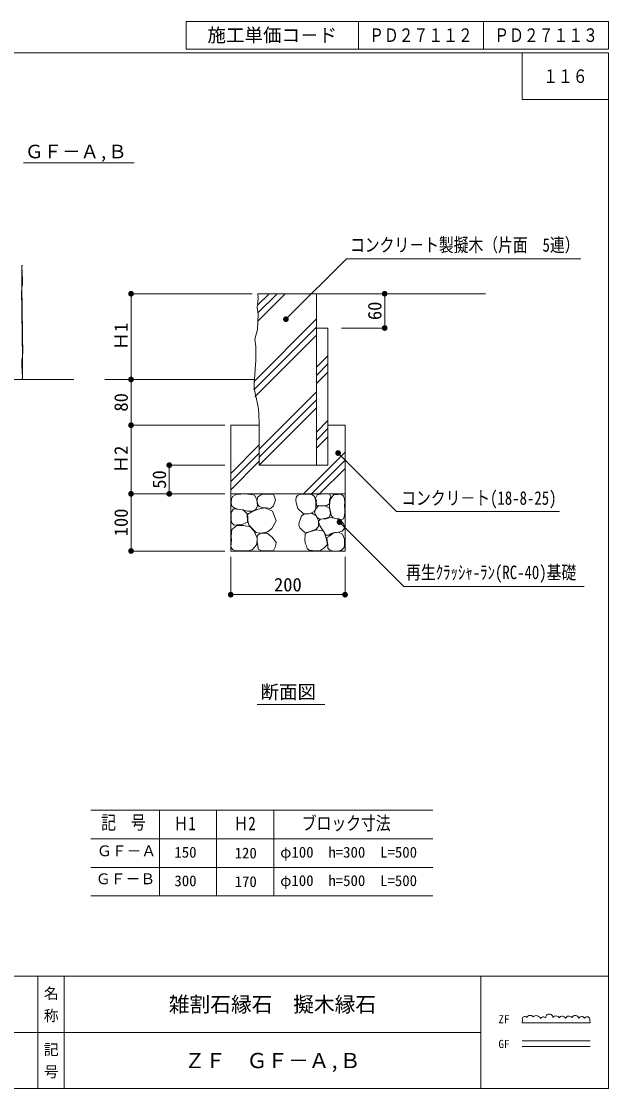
# Model space of a CAD drawing. Units: millimetres at full size, sheet at 1:10. Extents: x 180 to 2918, y 2168 to 4034.
# Drawn here: x 1891 to 2918, y 2168 to 4034 of the extents above; entities that cross this region are included whole.
import ezdxf
from ezdxf.enums import TextEntityAlignment as Align

# ---------------------------------------------------------------- set-up
doc = ezdxf.new("R2010")
doc.units = ezdxf.units.MM
doc.header["$LTSCALE"] = 10
doc.header["$PDMODE"] = 32
doc.header["$PDSIZE"] = 5
doc.linetypes.add('USER1', pattern=[50, 37.5, -12.5])
for name, color, linetype, lineweight in [('0_2', 7, 'Continuous', 13), ('_0-0_', 7, 'Continuous', 13), ('寸法', 1, 'Continuous', 13), ('本体', 4, 'Continuous', 13)]:
    doc.layers.add(name, color=color, linetype=linetype, lineweight=lineweight)
doc.styles.add('@ＭＳ ゴシック', font='')
doc.styles.add('ＭＳ ゴシック', font='')
doc.styles.get('@ＭＳ ゴシック').set_extended_font_data('@MS Gothic')
doc.styles.get('ＭＳ ゴシック').set_extended_font_data('MS Gothic')

# ---------------------------------------------------------------- blocks, each defined once
blk = doc.blocks.new('filled_dot')
at = {"color": 0, "linetype": 'Continuous', "lineweight": -2, "const_width": 1.25}
blk.add_lwpolyline([(-0.625, 0, 1), (0.625, 0, 1)], format="xyb", close=True, dxfattribs=at)

msp = doc.modelspace()

# ---------------------------------------------------------------- linework, layer by layer
at = {"layer": '0_2'}
for p, q in [((2766.9, 2282.89), (2767.01, 2288.04)), ((2766.9, 2282.89), (2885.54, 2282.89)), ((2885.32, 2287.23), (2885.54, 2282.89)), ((2694.12, 2265.92), (1722.17, 2265.92)), ((2766.9, 2251.21), (2885.54, 2251.21)), ((2766.9, 2241.21), (2885.54, 2241.21))]:
    msp.add_line(p, q, dxfattribs=at)
at = {"layer": '0_2', "color": 1}
for points in [[(2353.43, 3513.28), (2360.5, 3520.35), (2459.19, 3619.04), (2869.44, 3619.04)], [(2444.67, 3279.26), (2451.74, 3272.18), (2546.59, 3177.33), (2831.98, 3177.33)], [(2447.19, 3158.49), (2454.26, 3151.41), (2559.81, 3045.86), (2875.21, 3045.86)]]:
    msp.add_lwpolyline(points, dxfattribs=at)
at = {"layer": '0_2'}
for centre, radius, start, end in [((2814.09, 2291.73), 6.43, 1.6574, 182.68889), ((2771.03, 2289.58), 4.3, 33.90336, 200.90629), ((2780.51, 2289.44), 6.43, 36.31366, 156.83208), ((2791.27, 2286.84), 8.5, 25.25279, 131.0063), ((2803.66, 2287.81), 5.39, 41.99008, 150.59717), ((2825.83, 2288.47), 6.33, 25.58809, 147.0229), ((2836.91, 2288.14), 6.19, 25.47447, 150.35401), ((2848.32, 2288.14), 6.41, 34.90852, 155.45758), ((2859.41, 2289.12), 6.42, 8.50416, 155.2574), ((2870.82, 2288.47), 5.31, 27.32085, 162.43682), ((2880.07, 2288.12), 5.32, 350.33792, 148.51441)]:
    msp.add_arc(centre, radius, start, end, dxfattribs=at)
at = {"layer": '_0-0_'}
for p, q in [((2178.94, 4034.3), (2917.96, 4034.3)), ((2178.94, 4034.3), (2178.94, 3985.93)), ((2480.14, 4034.3), (2480.14, 3985.93)), ((2699.05, 4034.3), (2699.05, 3985.93)), ((2917.96, 4034.3), (2917.96, 3985.93)), ((2178.94, 3985.93), (2917.96, 3985.93)), ((2766.62, 3979.44), (2766.62, 3897.44)), ((2917.96, 3897.44), (2766.62, 3897.44)), ((1891.35, 3604.15), (1891.89, 3607.37)), ((1891.35, 3600.4), (1891.35, 3604.15)), ((1891.51, 3607.42), (1891.51, 3605.81)), ((1891.51, 3605.81), (1891.51, 3602.6)), ((1891.89, 3607.37), (1891.89, 3607.9)), ((1891.35, 3597.72), (1891.35, 3600.4)), ((1891.35, 3591.29), (1891.35, 3597.72)), ((1891.35, 3587.01), (1891.35, 3591.29)), ((1891.35, 3584.86), (1891.35, 3587.01)), ((1891.35, 3580.04), (1891.35, 3584.86)), ((1891.51, 3602.6), (1891.51, 3600.46)), ((1891.51, 3600.46), (1892.05, 3598.31)), ((1892.05, 3598.31), (1892.05, 3594.56)), ((1892.05, 3594.56), (1892.05, 3591.35)), ((1892.05, 3591.35), (1892.05, 3589.2)), ((1892.05, 3589.2), (1892.58, 3587.06)), ((1892.58, 3587.06), (1892.58, 3584.92)), ((1892.58, 3584.92), (1892.58, 3582.24)), ((1891.35, 3577.36), (1891.35, 3580.04)), ((1891.35, 3574.15), (1891.35, 3577.36)), ((1891.35, 3572), (1891.35, 3574.15)), ((1891.35, 3569.86), (1891.35, 3572)), ((1891.35, 3567.72), (1891.35, 3569.86)), ((1891.35, 3565.04), (1891.35, 3567.72)), ((1892.05, 3570.99), (1891.51, 3567.77)), ((1891.51, 3567.77), (1891.51, 3565.09)), ((1892.58, 3574.74), (1892.05, 3570.99)), ((1892.58, 3582.24), (1892.58, 3580.1)), ((1892.58, 3580.1), (1892.58, 3576.88)), ((1892.58, 3576.88), (1892.58, 3574.74)), ((1891.51, 3565.09), (1890.97, 3561.88)), ((1890.97, 3561.88), (1890.97, 3559.74)), ((1890.97, 3559.74), (1890.97, 3557.59)), ((1890.97, 3557.59), (1890.97, 3555.45)), ((1890.97, 3555.45), (1890.97, 3551.16)), ((1890.97, 3551.16), (1890.97, 3547.95)), ((1890.97, 3547.95), (1891.51, 3545.8)), ((1891.35, 3562.9), (1891.35, 3565.04)), ((1891.35, 3558.61), (1891.35, 3562.9)), ((1891.35, 3555.93), (1891.35, 3558.61)), ((1891.35, 3551.64), (1891.35, 3555.93)), ((1891.89, 3549.5), (1891.35, 3551.64)), ((1891.89, 3547.36), (1891.89, 3549.5)), ((1891.89, 3545.21), (1891.89, 3547.36)), ((1891.51, 3545.8), (1891.51, 3541.52)), ((1891.51, 3541.52), (1891.51, 3538.3)), ((1891.51, 3538.3), (1891.51, 3536.16)), ((1891.51, 3536.16), (1891.51, 3532.41)), ((1891.51, 3532.41), (1891.51, 3530.27)), ((1891.51, 3530.27), (1891.51, 3527.59)), ((1891.89, 3543.07), (1891.89, 3545.21)), ((1891.89, 3539.86), (1891.89, 3543.07)), ((1891.89, 3536.11), (1891.89, 3539.86)), ((1891.89, 3533.96), (1891.89, 3536.11)), ((1891.89, 3531.28), (1891.89, 3533.96)), ((1891.89, 3529.14), (1891.89, 3531.28)), ((1891.89, 3526.46), (1891.89, 3529.14)), ((1891.51, 3527.59), (1891.51, 3524.37)), ((1891.51, 3524.37), (1891.51, 3521.69)), ((1891.51, 3521.69), (1891.51, 3519.01)), ((1891.51, 3519.01), (1891.51, 3516.87)), ((1891.51, 3516.87), (1891.51, 3513.12)), ((1891.51, 3513.12), (1891.51, 3509.37)), ((1891.51, 3509.37), (1891.51, 3507.23)), ((1891.89, 3523.78), (1891.89, 3526.46)), ((1891.89, 3521.64), (1891.89, 3523.78)), ((1891.89, 3519.49), (1891.89, 3521.64)), ((1891.89, 3516.28), (1891.89, 3519.49)), ((1891.89, 3510.92), (1891.89, 3516.28)), ((1892.42, 3508.78), (1891.89, 3510.92)), ((1891.51, 3507.23), (1892.05, 3505.08)), ((1892.05, 3505.08), (1892.05, 3499.72)), ((1892.05, 3499.72), (1892.05, 3496.51)), ((1892.05, 3496.51), (1892.05, 3494.37)), ((1892.05, 3494.37), (1892.05, 3492.22)), ((1892.05, 3492.22), (1892.05, 3489.54)), ((1892.42, 3506.64), (1892.42, 3508.78)), ((1892.42, 3502.88), (1892.42, 3506.64)), ((1892.42, 3499.13), (1892.42, 3502.88)), ((1892.42, 3496.99), (1892.42, 3499.13)), ((1892.42, 3494.31), (1892.42, 3496.99)), ((1892.42, 3491.63), (1892.42, 3494.31)), ((1892.42, 3488.42), (1892.42, 3491.63)), ((2406.82, 3497.94), (2426.82, 3497.94)), ((1892.05, 3489.54), (1892.05, 3486.87)), ((1892.05, 3486.87), (1892.05, 3484.72)), ((1892.05, 3484.72), (1892.05, 3482.04)), ((1892.05, 3482.04), (1892.05, 3479.9)), ((1892.05, 3479.9), (1892.05, 3476.15)), ((1892.05, 3476.15), (1892.05, 3472.93)), ((1892.05, 3472.93), (1892.05, 3470.79)), ((1892.42, 3485.74), (1892.42, 3488.42)), ((1892.42, 3483.6), (1892.42, 3485.74)), ((1892.42, 3479.84), (1892.42, 3483.6)), ((1892.42, 3477.7), (1892.42, 3479.84)), ((1892.42, 3474.49), (1892.42, 3477.7)), ((1892.42, 3470.2), (1892.42, 3474.49)), ((1892.05, 3470.79), (1892.05, 3468.65)), ((1892.05, 3468.65), (1892.05, 3466.5)), ((1892.05, 3466.5), (1892.58, 3464.36)), ((1892.96, 3468.06), (1892.42, 3470.2)), ((1892.42, 3450.91), (1892.96, 3454.13)), ((1892.58, 3464.36), (1892.58, 3460.07)), ((1892.58, 3460.07), (1892.58, 3457.4)), ((1892.58, 3457.4), (1892.58, 3453.11)), ((1892.96, 3464.84), (1892.96, 3468.06)), ((1892.96, 3460.56), (1892.96, 3464.84)), ((1892.96, 3458.41), (1892.96, 3460.56)), ((1892.96, 3456.27), (1892.96, 3458.41)), ((1892.96, 3454.13), (1892.96, 3456.27)), ((1891.35, 3441.27), (1891.89, 3445.02)), ((1891.35, 3439.12), (1891.35, 3441.27)), ((1891.35, 3435.91), (1891.35, 3439.12)), ((1891.35, 3433.77), (1891.35, 3435.91)), ((1891.89, 3445.02), (1892.42, 3448.23)), ((1892.42, 3448.23), (1892.42, 3450.91)), ((1892.58, 3453.11), (1892.58, 3450.97)), ((1892.58, 3450.97), (1892.58, 3448.29)), ((1892.58, 3448.29), (1892.58, 3446.14)), ((1892.58, 3446.14), (1892.58, 3444)), ((1892.58, 3444), (1892.58, 3441.86)), ((1892.58, 3441.86), (1892.58, 3438.64)), ((1892.58, 3438.64), (1892.58, 3435.96)), ((1892.58, 3435.96), (1892.58, 3431.14)), ((1891.35, 3431.09), (1891.35, 3433.77)), ((1891.35, 3428.94), (1891.35, 3431.09)), ((1891.89, 3426.8), (1891.35, 3428.94)), ((1891.89, 3424.66), (1891.89, 3426.8)), ((1891.89, 3421.44), (1891.89, 3424.66)), ((1891.89, 3417.69), (1891.89, 3421.44)), ((1892.42, 3415.55), (1891.89, 3417.69)), ((1892.58, 3431.14), (1892.58, 3429)), ((1892.58, 3429), (1892.58, 3424.71)), ((1892.58, 3424.71), (1892.58, 3418.28)), ((1892.58, 3418.28), (1892.58, 3415.6)), ((1892.58, 3411.85), (1892.05, 3408.64)), ((1892.05, 3408.64), (1892.05, 3408.1)), ((1892.42, 3413.4), (1892.42, 3415.55)), ((1892.42, 3410.19), (1892.42, 3413.4)), ((1892.42, 3408.58), (1892.42, 3410.19)), ((1892.58, 3415.6), (1892.58, 3411.85)), ((2036.72, 3407.94), (2298.42, 3407.94)), ((1919.61, 2364.2), (1919.61, 2167.74)), ((1965.58, 2364.2), (1965.58, 2167.63)), ((2694.12, 2364.2), (2694.12, 2167.63))]:
    msp.add_line(p, q, dxfattribs=at)
at = {"layer": '_0-0_', "color": 3}
for p, q in [((1894.22, 3786.77), (2088.24, 3786.77)), ((2303.27, 2839.49), (2421.63, 2839.49)), ((2011.99, 2654.69), (2610.55, 2654.69)), ((2131.99, 2654.69), (2131.99, 2504.69)), ((2231.99, 2654.69), (2231.99, 2504.69)), ((2331.99, 2654.69), (2331.99, 2504.69)), ((2011.99, 2604.69), (2610.55, 2604.69)), ((2011.99, 2554.69), (2610.55, 2554.69)), ((2011.99, 2504.69), (2610.55, 2504.69))]:
    msp.add_line(p, q, dxfattribs=at)
at = {"layer": '_0-0_', "linetype": 'USER1'}
msp.add_line((2406.82, 3497.94), (2406.82, 3257.94), dxfattribs=at)
at = {"layer": '_0-0_', "color": 6}
msp.add_line((179.84, 2364.2), (2917.96, 2364.2), dxfattribs=at)
msp.add_lwpolyline([(2917.96, 3979.44), (179.84, 3979.44), (179.84, 2167.63), (2917.96, 2167.63)], close=True, dxfattribs=at)
at = {"layer": '_0-0_', "color": 4}
for p in [(2082.34, 3407.58), (2082.34, 3327.94), (2082.34, 3207.94)]:
    msp.add_point(p, dxfattribs=at)
at = {"layer": '寸法'}
for p, q in [((2082.49, 3407.94), (2082.49, 3557.94)), ((2294.54, 3557.94), (2082.49, 3557.94)), ((2450.86, 3557.94), (2526.15, 3557.94)), ((2526.15, 3497.94), (2526.15, 3557.94)), ((2450.86, 3497.94), (2526.15, 3497.94)), ((2219.35, 3407.94), (2082.49, 3407.94)), ((2149.33, 3207.94), (2149.33, 3258.07)), ((2246.82, 3258.07), (2149.33, 3258.07)), ((2082.49, 3107.94), (2082.49, 3207.94)), ((2246.82, 3207.94), (2082.49, 3207.94)), ((2246.82, 3207.94), (2149.33, 3207.94)), ((2246.82, 3107.94), (2082.49, 3107.94)), ((2256.82, 3097.94), (2256.82, 3031.6)), ((2456.82, 3097.94), (2456.82, 3031.6)), ((2256.82, 3031.6), (2456.82, 3031.6))]:
    msp.add_line(p, q, dxfattribs=at)
at = {"layer": '本体', "linetype": 'USER1'}
for p, q in [((2304.2, 3510), (2352.13, 3557.94)), ((2298.81, 3377.34), (2406.82, 3485.35)), ((2406.82, 3400.92), (2426.82, 3420.92)), ((2306.82, 3258.07), (2406.82, 3358.07)), ((2406.82, 3287.78), (2426.82, 3307.78))]:
    msp.add_line(p, q, dxfattribs=at)
at = {"layer": '本体', "color": 7}
for p, q in [((2304.54, 3557.94), (2406.82, 3557.94)), ((2406.82, 3557.94), (2702.32, 3557.94)), ((2406.82, 3557.94), (2406.82, 3497.94)), ((2426.82, 3497.94), (2426.82, 3257.94)), ((1212.6, 3407.94), (1982.17, 3407.94)), ((2256.82, 3327.94), (2256.82, 3107.94)), ((2256.82, 3327.94), (2306.82, 3327.94)), ((2306.82, 3327.94), (2306.82, 3257.94)), ((2426.82, 3327.94), (2456.82, 3327.94)), ((2456.82, 3327.94), (2456.82, 3107.94)), ((2306.82, 3257.94), (2426.82, 3257.94)), ((2256.82, 3207.94), (2456.82, 3207.94)), ((2256.82, 3107.94), (2456.82, 3107.94))]:
    msp.add_line(p, q, dxfattribs=at)
at = {"layer": '本体'}
for p, q in [((2304.54, 3538.63), (2323.85, 3557.94)), ((2304.54, 3524.48), (2337.99, 3557.94)), ((2297.69, 3404.5), (2406.38, 3513.19)), ((2297.32, 3389.99), (2406.38, 3499.05)), ((2406.82, 3429.2), (2426.82, 3449.2)), ((2406.82, 3415.06), (2426.82, 3435.06)), ((2306.82, 3286.35), (2406.82, 3386.35)), ((2306.82, 3272.21), (2406.82, 3372.21)), ((2406.82, 3316.07), (2426.82, 3336.07)), ((2406.82, 3301.92), (2426.82, 3321.92)), ((2256.82, 3243.42), (2306.82, 3293.42)), ((2256.82, 3229.28), (2306.82, 3279.28)), ((2383.97, 3207.94), (2456.82, 3280.79)), ((2256.82, 3215.14), (2306.82, 3265.14)), ((2398.11, 3207.94), (2456.82, 3266.65)), ((2412.25, 3207.94), (2456.82, 3252.51))]:
    msp.add_line(p, q, dxfattribs=at)
at = {"layer": '本体', "color": 1}
for p, q in [((2082.49, 3327.94), (2082.49, 3407.94)), ((2219.35, 3407.94), (2082.49, 3407.94)), ((2082.49, 3207.94), (2082.49, 3327.94)), ((2246.82, 3327.94), (2082.49, 3327.94)), ((2246.82, 3327.94), (2082.49, 3327.94)), ((2246.82, 3207.94), (2082.49, 3207.94))]:
    msp.add_line(p, q, dxfattribs=at)
at = {"layer": '本体', "color": 7}
msp.add_lwpolyline([(2306.82, 3327.94), (2305.94, 3348.92), (2304.6, 3360.06), (2300.59, 3378.77), (2297.92, 3392.14), (2297.92, 3403.73), (2299.25, 3414.87), (2299.7, 3426.01), (2300.59, 3441.16), (2300.59, 3465.67), (2299.25, 3478.59), (2303.71, 3495.52), (2304.6, 3522.08), (2303.27, 3534.12), (2304.6, 3548.82), (2304.54, 3557.94)], dxfattribs=at)
at = {"layer": '本体'}
for points in [[(2298.82, 3179.6), (2294.25, 3177.87), (2286.21, 3177.65), (2277.07, 3180.04), (2269.24, 3181.13), (2264.02, 3182.86), (2259.02, 3186.12), (2257.72, 3191.99), (2257.93, 3198.51), (2260.11, 3203.29), (2266.63, 3206.99), (2274.68, 3207.64), (2281.64, 3207.85), (2292.29, 3206.99), (2298.6, 3205.68), (2302.3, 3197.86), (2303.6, 3186.99), (2301.43, 3181.56)], [(2318.84, 3183.63), (2311.75, 3183.89), (2306.69, 3185.66), (2303.65, 3190.71), (2303.15, 3196.03), (2303.65, 3202.35), (2310.49, 3206.65), (2316.81, 3207.41), (2331.75, 3207.41), (2335.29, 3197.54), (2331.75, 3186.67), (2326.18, 3182.12)], [(2371.39, 3192.37), (2370.67, 3197.63), (2371.15, 3201.69), (2373.54, 3204.8), (2379.04, 3207.19), (2386.69, 3207.43), (2393.63, 3207.19), (2398.89, 3206.71), (2403.44, 3203.36), (2405.83, 3195.24), (2405.83, 3189.98), (2405.59, 3182.33), (2402.72, 3176.83), (2396.02, 3173.49), (2384.3, 3172.77), (2374.5, 3182.33)], [(2406.43, 3192.89), (2407.43, 3186.85), (2418.93, 3186.85), (2425.18, 3187.25), (2429.81, 3190.27), (2429.81, 3197.12), (2431.83, 3203.37), (2429.81, 3207.2), (2422.96, 3208), (2414.69, 3207.4), (2408.04, 3205.99), (2405.01, 3200.55), (2406.63, 3195.91)], [(2431.64, 3176.91), (2432.44, 3170.66), (2436.27, 3166.23), (2440.91, 3165.02), (2445.95, 3164.01), (2450.79, 3162.4), (2454.42, 3164.21), (2455.43, 3167.64), (2456.64, 3174.29), (2456.43, 3181.14), (2455.83, 3187.59), (2456.23, 3192.82), (2455.83, 3199.07), (2454.42, 3203.7), (2449.78, 3207.13), (2444.14, 3206.93), (2437.28, 3206.93), (2430.83, 3198.06), (2429.82, 3187.79), (2430.22, 3180.33)], [(2268.34, 3153.61), (2263.02, 3152.98), (2258.95, 3157.05), (2257.39, 3161.42), (2257.7, 3168.3), (2257.39, 3175.17), (2261.77, 3181.42), (2278.34, 3179.86), (2285.85, 3172.98), (2286.16, 3158.61), (2275.22, 3153.61)], [(2316.74, 3140.24), (2308.7, 3139.35), (2301.55, 3140.24), (2297.68, 3143.81), (2292.62, 3148.87), (2288.75, 3153.63), (2286.67, 3160.17), (2286.67, 3166.72), (2286.37, 3171.78), (2293.52, 3176.24), (2304.83, 3181), (2316.74, 3183.38), (2329.72, 3177.82), (2336.56, 3160.87), (2328.95, 3147.38), (2322.4, 3142.32)], [(2400.35, 3144.07), (2394.3, 3141.25), (2389.06, 3140.24), (2385.64, 3141.05), (2381.4, 3144.88), (2377.97, 3148.5), (2376.16, 3153.14), (2376.56, 3157.77), (2378.18, 3162.61), (2380.8, 3169.25), (2385.23, 3172.48), (2393.5, 3172.68), (2398.74, 3174.09), (2405.8, 3170.06), (2410.43, 3160.99), (2410.64, 3150.92), (2406, 3145.48)], [(2429.42, 3167.44), (2423.97, 3165.42), (2417.72, 3164.21), (2412.28, 3163.61), (2407.84, 3166.83), (2405.63, 3170.86), (2403.41, 3176.1), (2405.83, 3181.94), (2409.66, 3186.17), (2421.35, 3186.98), (2429.62, 3182.75), (2431.23, 3174.09)], [(2454.02, 3155.55), (2455.63, 3151.32), (2455.22, 3146.89), (2451.8, 3142.66), (2445.75, 3141.05), (2438.69, 3140.04), (2432.84, 3138.43), (2428.61, 3135.4), (2423.17, 3135.61), (2420.34, 3140.64), (2416.51, 3146.89), (2411.88, 3153.34), (2410.26, 3159.98), (2413.69, 3163.81), (2423.17, 3164.01), (2431.23, 3166.63), (2440.91, 3165.02), (2449.38, 3161.39)], [(2266.23, 3108.3), (2259.79, 3110.36), (2257.21, 3114.99), (2257.47, 3121.42), (2258.24, 3127.59), (2257.47, 3133.51), (2257.99, 3139.69), (2259.02, 3145.35), (2267.51, 3152.29), (2279.36, 3152.55), (2290.68, 3150.23), (2297.89, 3142.77), (2303.04, 3130.17), (2302.79, 3119.62), (2294.29, 3110.1), (2287.59, 3108.3), (2277.55, 3108.04)], [(2304.2, 3117.52), (2303.03, 3124.28), (2303.03, 3130.81), (2303.96, 3135.47), (2309.33, 3139.2), (2320.53, 3139.43), (2330.1, 3131.51), (2336.4, 3122.88), (2335.47, 3116.12), (2331.5, 3108.89), (2323.33, 3108.19), (2310.5, 3108.42), (2304.66, 3111.45)], [(2399.95, 3108.81), (2393.9, 3109.62), (2390.68, 3112.24), (2389.67, 3117.27), (2387.25, 3121.91), (2386.44, 3129.16), (2387.25, 3134), (2387.25, 3138.43), (2396.32, 3141.85), (2407.61, 3145.08), (2419.71, 3142.46), (2423.74, 3130.17), (2426.16, 3119.29), (2419.91, 3112.84), (2412.85, 3108.41)], [(2456.03, 3128.74), (2455.82, 3119.67), (2455.02, 3114.03), (2450.78, 3109.4), (2446.55, 3107.99), (2438.48, 3107.78), (2434.25, 3108.39), (2429.81, 3110.2), (2426.79, 3112.82), (2426.59, 3119.07), (2425.78, 3125.11), (2424.77, 3131.76), (2430.42, 3134.58), (2435.86, 3139.21), (2444.73, 3140.62), (2452.6, 3137.2)]]:
    msp.add_lwpolyline(points, close=True, dxfattribs=at)

# ---------------------------------------------------------------- block references
at = {"layer": '0_2', "color": 1, "xscale": 4, "yscale": 4}
for p, rotation in [((2353.43, 3513.28), 45), ((2444.67, 3279.26), 315), ((2447.19, 3158.49), 315)]:
    msp.add_blockref('filled_dot', p, dxfattribs=dict(at, rotation=rotation))
at = {"layer": '寸法', "xscale": 4, "yscale": 4}
for p, rotation in [((2082.49, 3557.94), 270), ((2526.15, 3557.94), 270), ((2526.15, 3497.94), 90), ((2082.49, 3407.94), 90), ((2149.33, 3258.07), 270), ((2082.49, 3207.94), 270), ((2149.33, 3207.94), 90), ((2082.49, 3107.94), 90), ((2456.82, 3031.6), 180)]:
    msp.add_blockref('filled_dot', p, dxfattribs=dict(at, rotation=rotation))
msp.add_blockref('filled_dot', (2256.82, 3031.6), dxfattribs=at)
at = {"layer": '本体', "color": 1, "xscale": 4, "yscale": 4}
for p, rotation in [((2082.49, 3407.94), 270), ((2082.49, 3327.94), 270), ((2082.49, 3327.94), 90), ((2082.49, 3207.94), 90)]:
    msp.add_blockref('filled_dot', p, dxfattribs=dict(at, rotation=rotation))

# ---------------------------------------------------------------- texts
at = {"layer": '_0-0_', "style": 'ＭＳ ゴシック'}
for s, height, p in [('施工単価コ－ド', 23.74, (2329.54, 4010.12)), ('雑割石縁石\u3000擬木縁石', 26.58, (2329.85, 2315.06)), ('ZF', 14.24, (2734.86, 2289.01)), ('GF', 14.24, (2734.86, 2245.8)), ('ＺＦ\u3000ＧＦ－Ａ,Ｂ', 26.58, (2329.85, 2216.77))]:
    msp.add_text(s, height=height, dxfattribs=at).set_placement(p, align=Align.MIDDLE_CENTER)
at = {"layer": '_0-0_', "style": 'ＭＳ ゴシック', "width": 0.8}
for s, p in [('ＰＤ２７１１２', (2589.59, 4010.12)), ('ＰＤ２７１１３', (2808.51, 4010.12)), ('１１６', (2842.29, 3938.44))]:
    msp.add_text(s, height=23.74, dxfattribs=at).set_placement(p, align=Align.MIDDLE_CENTER)
at = {"layer": '_0-0_', "color": 3, "style": 'ＭＳ ゴシック'}
for s, height, p in [('ＧＦ－Ａ,Ｂ', 23.74, (1896.94, 3787.64)), ('断面図', 23.74, (2308.93, 2842.48)), ('ＧＦ－Ａ', 18.99, (2022.86, 2568.38)), ('150', 18.99, (2158.34, 2565.93)), ('120', 18.99, (2263.71, 2564.49)), ('φ100\u3000h=300\u3000L=500\u3000', 18.99, (2343.4, 2565.93)), ('ＧＦ－Ｂ', 18.99, (2020.98, 2519.46)), ('300', 18.99, (2158.34, 2515.93)), ('170', 18.99, (2263.71, 2514.49)), ('φ100\u3000h=500\u3000L=500\u3000', 18.99, (2343.4, 2516.28))]:
    msp.add_text(s, height=height, dxfattribs=at).set_placement(p, align=Align.BOTTOM_LEFT)
at = {"layer": '_0-0_', "color": 3, "style": 'ＭＳ ゴシック', "width": 0.8}
for s, p in [('コンクリ－ト製擬木（片面\u30005連）', (2465.49, 3624.28)), ('コンクリ－ト(18-8-25)', (2555.07, 3181.68)), ('再生ｸﾗｯｼｬ-ﾗﾝ(RC-40)基礎', (2563.66, 3051.63)), ('記\u3000号', (2030.38, 2614.12)), ('Ｈ1', (2157.07, 2612.5)), ('Ｈ2', (2261.83, 2612.5)), ('ブロック寸法', (2381.2, 2612.88))]:
    msp.add_text(s, height=23.74, dxfattribs=at).set_placement(p, align=Align.BOTTOM_LEFT)
at = {"layer": '_0-0_', "style": '@ＭＳ ゴシック'}
for s, p in [('名 称', (1942.59, 2315.06)), ('記 号', (1942.59, 2216.77))]:
    msp.add_text(s, height=18.99, rotation=270, dxfattribs=at).set_placement(p, align=Align.MIDDLE_CENTER)
at = {"layer": '寸法', "style": 'ＭＳ ゴシック'}
for s, p in [('60', (2508.65, 3527.94)), ('Ｈ1', (2064.99, 3482.94)), ('50', (2131.83, 3233)), ('100', (2064.99, 3157.94))]:
    msp.add_text(s, height=23.74, rotation=90, dxfattribs=at).set_placement(p, align=Align.MIDDLE_CENTER)
msp.add_text('200', height=23.74, dxfattribs=at).set_placement((2356.82, 3049.1), align=Align.MIDDLE_CENTER)
at = {"layer": '本体', "color": 1, "style": 'ＭＳ ゴシック'}
for s, p in [('80', (2064.99, 3367.94)), ('Ｈ2', (2064.99, 3267.94))]:
    msp.add_text(s, height=23.74, rotation=90, dxfattribs=at).set_placement(p, align=Align.MIDDLE_CENTER)

doc.saveas('drawing.dxf')
